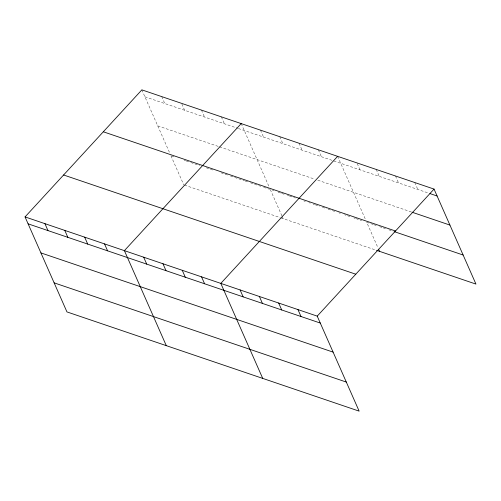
<?xml version="1.0" encoding="UTF-8"?>
<svg xmlns="http://www.w3.org/2000/svg" width="501" height="501" viewBox="0 0 501 501"><rect width="100%" height="100%" fill="white"/><g stroke="black" fill="none" stroke-linecap="round" stroke-linejoin="round"><path stroke-width="0.38" stroke-dasharray="2.5 1.88" d="M144.921 96.793L237.643 128.275M238.376 128.525L429.244 193.342M157.74 125.857L218.818 146.599M219.557 146.849L314.935 179.239M317.791 180.203L411.352 211.979M171.686 156.055L173.891 156.807M184.193 160.301L185.664 160.802M186.403 161.053L189.347 162.055M190.818 162.549L199.649 165.549M206.274 167.797L214.365 170.547M220.991 172.795L229.082 175.544M230.554 176.045L244.538 180.792M245.271 181.043L248.214 182.045M250.425 182.79L260.727 186.291M263.67 187.293L269.557 189.29M272.431 190.267L273.865 190.749M278.149 192.209L281.005 193.179M281.719 193.417L284.574 194.388M287.43 195.359L288.864 195.847M289.578 196.085L295.289 198.027M303.856 200.939L305.291 201.421M308.86 202.636L310.288 203.118M313.144 204.089L314.572 204.577M315.286 204.815L319.575 206.274M322.431 207.245L326.715 208.698M328.142 209.186L336.002 211.854M338.858 212.819L340.285 213.307M344.569 214.76L345.997 215.248M347.425 215.731L351.001 216.946M353.856 217.916L355.284 218.398M355.998 218.643L361.709 220.584M373.139 224.461L366.713 222.281L377.967 247.801M373.852 224.705L376.708 225.675M379.564 226.646L382.426 227.617M383.14 227.861L385.995 228.825M388.851 229.796L393.135 231.255M184.506 185.12L280.165 217.603M280.904 217.854L376.677 250.375M414.765 182.533L417.815 189.459M395.477 175.983L398.533 182.909M376.195 169.438L379.251 176.365M357.219 163.583L359.968 169.814M337.63 156.337L365.768 220.139M318.342 149.793L321.398 156.719M299.059 143.242L302.116 150.168M279.777 136.692L282.833 143.624M260.489 130.147L263.545 137.074M241.206 123.597L269.35 187.399M270.289 189.541L281.863 215.768M282.176 216.476L283.109 218.605M221.342 116.852L224.398 123.778M201.471 110.101L204.527 117.034M181.907 104.051L184.656 110.283M161.735 96.612L164.791 103.538M141.864 89.861L170.008 153.663M170.947 155.805L183.773 184.869"/><path stroke-width="0.75" d="M25.05 216.914L317.227 316.131L359.136 411.139L66.952 311.916L25.05 216.914L141.864 89.861L434.048 189.084L475.95 284.086L376.677 250.375M241.206 123.597L124.392 250.644L166.294 345.652M337.63 156.337L220.809 283.384L262.712 378.393M317.227 316.131L434.048 189.084M429.958 193.58L437.104 196.01M412.066 212.224L449.923 225.074M103.319 131.788L395.496 231.005M394.563 231.738L463.131 255.022M63.602 174.987L355.779 274.204M28.106 223.841L320.283 323.057M40.925 252.905L333.102 352.122M54.133 282.852L346.316 382.069M378.593 249.222L379.533 251.345M297.945 309.58L301.001 316.507M278.662 303.03L281.719 309.962M259.38 296.486L262.436 303.412M240.092 289.935L243.148 296.861M201.527 276.84L204.583 283.766M182.245 270.289L185.301 277.216M162.957 263.745L166.013 270.672M143.674 257.195L146.73 264.121M104.521 243.899L107.577 250.826M84.656 237.155L87.713 244.081M64.786 230.404L67.842 237.33M44.921 223.659L47.971 230.585"/></g></svg>
